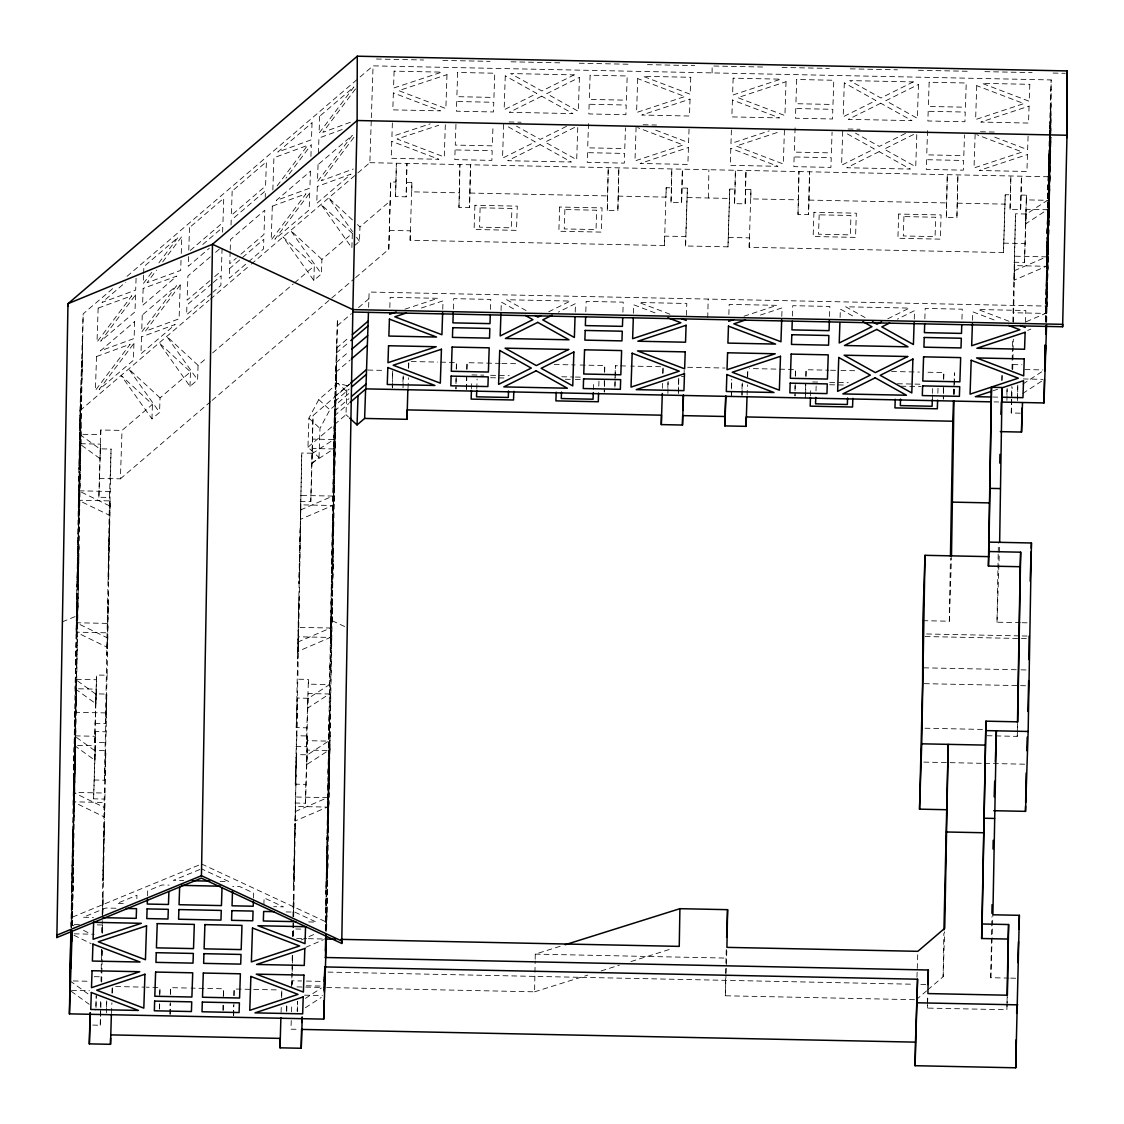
<?xml version="1.0" encoding="UTF-8"?>
<svg xmlns="http://www.w3.org/2000/svg" width="1124" height="1124" viewBox="0 0 1124 1124"><rect width="100%" height="100%" fill="white"/><g stroke="black" fill="none" stroke-linecap="round" stroke-linejoin="round"><path stroke-width="0.75" stroke-dasharray="5 3.75" d="M159.482 1008.86L159.482 1003.704M170.075 1014.227L170.075 1003.915M223.044 1010.181L223.058 1005.025M233.637 1015.548L233.652 1005.235M455.979 378.718L455.965 389.03L456.204 377.439M466.558 389.241L466.572 377.214M604.305 380.067L604.291 392.107L604.529 380.516M614.898 387.162L615.011 377.06M795.019 385.743L795.005 396.055L795.244 384.478M805.613 384.253L805.599 397.994L805.838 384.689M943.345 387.106L943.345 399.132L943.57 387.555M953.939 394.201L953.939 389.044M712.11 72.891L712.124 65.979M1050.87 142.186L1051.151 79.93L373.07 65.866L359.764 77.233M72.076 924.813L73.777 846.484M75.069 711.633L73.777 770.994L75.069 709.342L74.507 726.287M77.5 616.092L78.806 556.745L77.5 618.383L78.062 601.438M81.954 361.633L80.647 420.994L81.954 359.343L80.324 428.385M81.926 379.968L82.67 337.565M326.353 930.082L328.067 851.753M329.36 716.915L328.053 776.263L329.36 714.611L328.798 731.569M331.791 621.375L333.083 562.014L331.777 623.665L332.339 606.721M336.231 366.916L334.924 426.263L336.231 364.626L334.601 433.653M336.216 385.251L336.947 342.834M1046.809 306.754L1048.678 230.462M1048.327 176.103L1047.034 235.464L1048.341 173.813L1047.034 233.174M70.924 927.469L79.945 410.696L83.162 313.863L113.749 287.702M71.219 923.942L71.95 886.119M73.271 806.133L74.816 744.102M77.219 584.536L76.165 632.039M78.54 504.55L79.27 466.727M71.613 927.328L72.245 899.341M78.273 546.194L79.579 479.962M72.821 875.526L73.552 837.703M74.872 757.716L76.418 695.686M78.821 536.12L77.767 583.623M80.141 456.147L80.886 418.311M72.343 925.684L83.162 313.863M93.601 798.827L95.217 750.425L105.811 750.635L104.209 799.052L93.601 798.827L95.54 731.569L106.134 731.794L106.794 694.084L96.2 693.873L94.599 742.29L105.192 742.5L106.794 694.084M94.599 742.29L96.538 675.018L107.131 675.243L107.862 632.826L76.081 632.166L107.384 647.354L107.862 632.826M100.809 429.986L100.724 434.693L79.537 434.257L100.247 449.221L100.078 458.648L79.368 443.685L100.57 444.121L100.486 448.841L111.079 449.052L109.464 497.468L98.87 497.244L100.809 429.986L121.996 430.422L152.428 404.387L121.139 375.458L151.951 418.915L159.566 412.41L160.044 397.882L190.476 371.847L159.186 342.918L189.998 386.375L197.599 379.87L198.077 365.342L207.322 357.432M95.217 750.425L95.301 745.704L74.1 745.268L94.809 760.231L94.978 750.804L74.268 735.841L95.456 736.276L95.54 731.569M96.2 693.873L96.285 689.153L75.097 688.717L95.807 703.68L95.962 694.253L75.252 679.289L96.453 679.739L96.538 675.018M96.018 1007.554L96.228 995.569L95.751 1010.083M92.688 1025.088L100.247 1025.243L100.71 998.941M101.02 981.407L101.202 970.883M101.23 969.127L101.567 949.836M101.877 932.316L102.003 925.291M102.186 914.781L104.209 799.052M93.938 779.986L104.532 780.196L105.192 742.5M94.922 723.434L105.515 723.659L109.464 497.468M101.764 949.738L101.638 956.594L101.877 949.668M102.101 932.822L102.27 920.598M103.619 843.492L102.958 881.188L104.251 826.421M102.453 930.096L102.537 925.094M102.734 913.461L102.944 901.813M102.776 913.531L104.897 802.466L73.116 801.819L104.42 816.993L104.588 807.566L73.285 792.392L105.066 793.052L105.811 750.635M107.384 647.354L107.553 637.926L76.249 622.752L108.03 623.413L106.906 655.011L108.368 593.107M107.707 628.513L108.213 600.23L107.567 619.605M107.707 630.803L110.166 500.897L78.385 500.236L109.688 515.41L111.079 449.052M101.68 982.011L102.326 949.682M102.439 932.386L102.593 923.816M106.527 1012.921L106.738 1000.922M112.175 992.745L112.288 986.465M159.594 1009.085L159.706 1002.425M159.847 994.108L159.973 987.462L146.345 987.181M170.103 1014.284L170.3 1002.65M170.441 994.333L170.567 987.673L189.366 988.066M223.156 1010.392L223.283 1003.746M223.423 995.428L223.535 988.783L191.066 988.108M233.666 1015.604L233.876 1003.971M234.017 995.653L234.129 988.994L278.401 989.921M281.674 997.845L281.815 989.991L281.576 996.904M286.732 1011.516L286.859 1004.659M291.706 986.788L292.254 955.274M292.591 936.025L292.718 929.028M292.928 916.777L296.525 754.597L307.119 754.808L307.203 750.101L328.391 750.537L306.712 764.629L306.88 755.202L328.545 741.123L307.358 740.674L306.712 764.629M295.247 784.159L296.848 735.742L307.442 735.967L305.84 784.383L295.247 784.159L297.509 698.046L308.102 698.271L308.187 693.55L329.374 694L307.709 708.078L307.864 698.65L329.543 684.572L308.355 684.137L308.426 679.416L297.832 679.205L296.23 727.607L306.824 727.832L308.426 679.416M296.23 727.607L301.78 453.014L312.388 453.225L312.458 448.518L333.659 448.954L311.98 463.046L313.034 415.529L350.281 383.677M292.437 955.4L292.352 960.542L292.521 955.358M292.774 936.559L293.013 922.846M294.333 847.454L293.673 885.15L295.134 823.246L294.319 849.744M298.281 621.263L297.621 658.959L298.422 632.461M299.588 545.871L298.942 583.567L299.743 557.068M293.153 936.334L293.252 929.056M293.308 927.764L293.364 922.411M293.519 915.779L293.814 898.638L293.238 915.934M295.134 820.956L295.612 806.428L327.393 807.088L295.134 820.956L296.525 754.597M298.099 651.316L298.253 641.888L330.526 628.021L298.745 627.361L298.099 651.316L330.358 637.448L298.577 636.788L297.832 679.205M298.422 634.751L299.082 597.055L298.281 623.553M299.743 559.359L300.403 521.662L299.588 548.161M300.403 519.372L300.881 504.845L332.662 505.505L300.403 519.372L301.78 453.014M293.687 916.692L295.612 806.428M296.848 735.742L297.509 698.046M298.745 627.361L300.881 504.845M297.326 1011.74L297.509 1001.456L297.158 1011.038M294.91 803.014L305.503 803.224L305.84 784.383M295.907 746.462L306.501 746.687L306.824 727.832M300.178 501.43L310.772 501.641L313.034 415.529M307.358 740.674L307.442 735.967M325.328 930.222L334.235 415.978L337.439 319.146L326.62 930.953M325.496 929.211L326.227 891.388M327.548 811.416L329.093 749.385M331.496 589.805L330.442 637.322M332.816 509.832L333.561 472.01M326.058 931.768L326.536 904.623M327.098 880.809L327.843 842.972M329.163 762.999L330.695 700.969M333.111 541.389L332.044 588.906M334.432 461.416L335.163 423.593M355.563 277.656L388.778 249.247L390.716 181.976L396.013 182.088L396.351 163.233L395.536 196.616L406.129 196.826L406.944 163.458L406.129 196.826M388.778 249.247L390.716 181.976M392.431 387.71L392.726 370.569L392.346 381.879M403.024 387.935L403.235 375.936M681.594 202.545L682.409 169.176L681.594 202.545L671 202.32L671.815 168.951L671.492 187.806L666.195 187.694L664.424 245.538L410.134 240.255L410.302 230.827L389.115 230.392M408.672 367.759L408.785 361.478L437.728 362.083M406.607 182.313L411.904 182.411L411.749 191.839L459.421 192.836L459.913 164.554L458.943 207.35L469.537 207.575L470.506 164.778L469.537 207.575M456.344 369.122L456.456 362.476L439.428 362.111M466.586 389.297L466.797 377.664M466.938 369.346L467.05 362.687L500.18 363.375M326.648 987.504L534.602 991.818L535.15 960.978M535.179 959.264L535.263 954.121L561.86 945.762M604.67 372.199L604.782 365.553L576.893 364.963M607.269 210.427L608.253 167.631L607.269 210.427L617.863 210.652L618.846 167.855L617.863 210.652M615.039 385.729L615.151 379.069M615.179 377.411L615.39 365.764L618.79 365.834M664.424 245.538L664.579 236.11L685.766 236.546L687.382 188.13L682.085 188.017M662.949 373.042L663.062 366.761L630.704 366.087M666.195 187.694L666.026 197.122L618.341 196.124M667.895 393.428L668.106 381.429M678.489 393.639L678.756 378.226M745.17 203.865L745.985 170.497L745.17 203.865L734.576 203.641L735.391 170.272L735.054 189.127L729.757 189.015L727.987 246.844L685.612 245.973L685.766 236.546M684.109 375.051L684.193 370.344M685.612 245.973L687.382 188.13M708.401 197.993L708.893 169.724M727.987 246.844L729.757 189.015M731.443 396.463L731.738 379.322M914.472 999.7L725.317 995.78L725.683 975.225M725.711 973.51L725.851 964.94M725.879 963.226L726.315 947.715M742.065 394.96L742.276 382.975M1020.648 209.584L1021.449 176.201L1020.648 209.584L1010.04 209.359L1010.855 175.99L1010.532 194.831L1005.235 194.719L1003.465 252.563L749.174 247.294L749.343 237.867L728.155 237.431M747.685 376.371L747.797 370.091M745.648 189.338L750.944 189.45L750.79 198.878L798.462 199.861L798.953 171.593L797.984 214.389L808.577 214.614L809.547 171.803L808.577 214.614M795.385 376.161L795.497 369.501L749.525 368.546M805.978 376.371L806.091 369.726L828.767 370.189M1006.992 1004.575L1006.893 1009.745L927.426 1008.087L927.497 1004.73M927.525 1003.044L927.637 996.314M943.71 379.238L943.837 372.578L926.401 372.213M946.31 217.466L947.293 174.67L946.31 217.466L956.903 217.691L957.887 174.894L956.903 217.691M927.75 989.879L943.12 976.728L943.879 933.229M922.846 620.673L949.33 621.221L950.426 558.066M954.051 394.426L954.192 386.108M954.22 384.436L954.431 372.803L954.206 379.252M1009.001 978.091L990.792 977.711L991.86 916.819M1020.423 622.696L997.002 622.204L997.915 569.756M997.957 568.013L998.196 554.02M998.224 552.277L998.379 543.524M1003.465 252.563L1005.235 194.719M1001.99 380.067L1002.074 375.36M1006.935 400.453L1007.146 388.468M1020.339 413.182L1011.263 413L1011.712 386.698M1012.021 369.164L1012.387 348.131M1012.415 346.375L1012.541 339.364M1012.85 321.829L1015.492 213.799L1026.086 214.01L1026.17 209.303L1047.371 209.738L1025.692 223.831L1025.861 214.403L1047.526 200.311L1026.338 199.875L1025.692 223.831M1014.115 280.157L1014.593 265.629L1046.374 266.29L1014.115 280.157L1015.492 213.799M1012.696 369.768L1012.921 361.197M1012.949 359.497L1013.314 339.139M1013.441 322.433L1014.593 265.629M1007.02 1002.847L1007.104 997.676M1017.529 400.678L1017.796 385.251M1013.89 262.215L1024.484 262.426L1026.423 195.169L1021.126 195.056M1026.338 199.875L1026.423 195.169M987.125 735.728L1017.234 736.361L1017.445 724.109M1045.418 321.267L1049.254 136.988M1045.952 308.187L1047.329 250.989L1045.475 322.7L1047.104 237.628L1046.781 247.308M1046.093 321.394L1046.5 298.113M1046.233 322.349L1046.823 288.432L1046.374 322.363M1047.076 274.284L1047.975 231.628M1047.399 264.604L1049.17 202.18M1048.116 249.697L1046.809 309.058L1048.116 247.406M1048.355 235.562L1048.931 202.573M1049.676 160.17L1048.299 217.353M1049.928 146.022L1050.125 134.388M1050.153 132.716L1050.659 103.619L1048.636 187.048L1049.704 138.168M1047.371 296.694L1050.322 136.215M1050.195 134.725L1050.982 89.358M1048.369 252.549L1048.959 226.458M1050.364 138.224L1050.153 150.223L1050.687 134.079M1050.954 104.448L1050.645 121.954L1050.926 113.369M1049.704 193.679L1049.802 187.399L1048.832 225.615L1049.268 212.408M1050.027 178.969L1050.743 138.112M1050.8 130.862L1050.912 124.567M75.898 664.509L77.205 605.162L75.168 688.591M77.191 607.452L75.898 666.799L77.514 597.771L76.783 640.174M75.378 720.287L76.685 660.926L75.055 729.968L75.8 687.551M76.685 663.216L75.378 722.577L77.401 639.135M71.472 927.693L71.936 906.745M72.231 917.676L73.538 858.329M73.538 860.619L72.231 919.966L72.793 903.022M333.322 472.389L334.629 413.042L334.067 429.986M334.629 415.332L333.322 474.679L335.345 391.25M330.175 669.792L331.482 610.43L329.458 693.859M331.482 612.721L330.175 672.082L331.805 603.04L331.06 645.457M325.862 930.012L326.213 912.014M327.815 863.597L326.522 925.249L327.084 908.304M707.741 317.699L708.162 299.082M1049.676 137.62L1048.636 184.757L1049.549 137.269M1049.704 135.878L1049.942 125.41L1049.605 135.568M1049.746 136.425L1049.942 127.7M1045.966 322.546L1046.514 295.823M1046.683 321.675L1051.024 137.339M78.034 539.885L76.98 587.206L80.717 423.158M78.202 534.673L79.256 487.352M79.635 491.469L78.582 538.803L81.111 427.092M79.818 486.256L80.858 438.936M73.987 788.936L73.004 847.777L74.31 781.545L73.327 838.082M75.589 740.519L74.535 786.055L75.842 728.675M75.589 742.809L74.606 799.361M333.533 492.621L332.549 551.462L333.856 485.231L332.873 544.072L333.926 498.536M335.149 444.219L334.151 503.046M326.002 891.782L326.986 835.23M328.264 794.204L327.21 839.74L329.739 730.01M328.264 796.495L327.281 853.046L328.587 786.814L327.604 843.365M329.88 745.788L328.812 791.324L330.119 733.944M329.88 748.092L328.882 804.629M79.776 424.703L80.338 407.759L79.031 469.411L81.069 385.968M78.792 481.255L79.116 471.574M76.741 599.064L77.05 589.369M78.666 540.967L76.643 617.526M78.244 569.109L79.045 544.901M73.524 782.838L73.847 773.157M75.449 724.741L72.934 834.472M71.472 900.633L71.796 890.953M73.397 842.536L71.107 927.174M98.87 497.244L100.57 444.121M95.807 703.68L96.453 679.739M94.809 760.231L95.456 736.276M109.688 517.7L108.227 579.605L109.52 524.838L108.888 544.199M109.688 515.41L110.166 500.897M105.515 723.659L107.131 675.243M104.532 780.196L106.134 731.794M104.42 816.993L105.066 793.052M103.619 845.782L104.42 819.284M102.298 918.884L103.099 894.69M102.34 933.313L102.762 924.996L96.074 924.855M100.247 1025.243L101.118 999.306M99.207 478.403L120.394 478.838L121.996 430.422M106.457 1007.076L106.668 1000.627M111.557 1013.188L111.894 1002.805M112.063 993.391L112.231 988.193M136.088 278.232L135.695 290.09L102.017 302.44L125.719 282.166M143.591 275.113L143.31 283.585L152.794 270.982M143.647 273.413L143.872 266.641L178.098 237.347L158.062 263.971M151.951 418.915L152.428 404.387M136.847 898.68L136.959 895.252L117.008 903.415L125.2 903.584M147.553 895.8L147.708 890.84L162.039 884.981L169.106 885.122M181.034 260.248L180.697 270.406L147.033 282.756L156.517 270.139M181.259 253.462L181.821 236.518L161.786 263.142M159.692 995.527L159.973 987.462M188.551 256.637L188.228 266.318L209.303 248.292M189.998 386.375L190.476 371.847M170.342 994.136L170.567 987.673M222.088 248.446L221.344 270.926L213.448 277.684M222.622 232.19L222.791 227.343L201.716 245.369M230.153 251.636L229.746 263.733L236.335 258.099M230.209 249.893L230.546 239.524L264.786 210.23L263.985 234.438L237.642 256.975M231.038 224.997L231.193 220.163L265.433 190.869L265.222 197.332M223.269 996.847L223.535 988.783M233.918 995.457L234.129 988.994M272.851 189.928L273.919 157.739L307.597 145.389L277.01 186.022M253.504 897.992L253.659 893.046L239.735 886.583L232.682 886.443M263.873 904.75L264.098 897.879L283.501 906.871L273.652 906.675M281.07 1012.457L281.295 1005.544M310.927 156.419L311.32 144.56L286.016 178.182M286.564 1010.813L286.789 1004.364M293.828 878.013L294.474 858.652M311.432 463.945L319.005 457.468L307.948 447.24L308.917 418.184L318.766 399.568L337.79 383.298L346.951 385.644L349.409 387.921M313.821 280.438L314.313 265.91L283.009 236.981L313.821 280.438L321.436 273.933L321.914 259.405L352.346 233.37L321.057 204.442L351.868 247.898L352.346 233.37M318.429 153.3L318.935 138.041L344.59 128.642M293.266 935.407L293.476 928.944L303.508 929.155M291.762 985.088L292.156 973.229M292.212 971.529L292.437 964.757M292.493 963.057L292.774 954.585M291.257 1020.55L290.961 1029.191L298.534 1029.345M291.538 1011.909L291.818 1003.254M292.451 984.245L292.563 980.774L301.654 980.971M310.772 501.641L312.458 448.518M306.501 746.687L308.102 698.271M305.503 803.224L307.119 754.808M319.005 457.468L319.975 428.413L329.838 409.796L348.847 393.526L337.79 383.298M333.069 486.523L333.392 476.843M335.008 428.427L332.479 538.157M335.388 432.361L334.081 489.741M331.018 604.333L331.341 594.652M332.943 546.236L330.92 622.794M332.535 574.378L333.336 550.17M330.077 692.834L329.346 735.236L331.692 644.417M327.801 788.107L328.124 778.426M325.749 905.916L326.072 896.235M327.674 847.819L325.595 930.658M307.948 447.24L345.995 414.7L346.951 385.644M354.397 245.72L359.469 241.379L359.961 226.865L390.393 200.831M357.896 172.913L369.852 162.685L371.285 119.467M371.341 117.739L373.07 65.866M368.616 307.344L369.122 292.043L1047.203 306.107M392.374 122.938L391.925 136.496L430.183 123.851M389.817 307.498L390.154 297.326L437.826 298.31L404.556 309.325M395.536 196.616L396.013 182.088M402.94 382.09L403.165 375.641M410.134 240.255L411.904 182.411M408.04 388.202L408.391 377.819M408.546 368.391L408.729 363.207M445.329 124.764L444.261 156.967L397.151 139.025L438.739 125.27M442.758 309.325L443.039 300.853L418.086 309.1M455.951 124.328L455.262 145.08L492.34 145.853L493.029 125.101M453.379 309.016L453.717 298.647L490.795 299.42L490.457 309.788M458.943 207.35L459.421 192.836M456.246 368.925L456.456 362.476M466.839 369.15L467.05 362.687M471.49 388.735L471.771 380.095M476.787 388.735L477.11 379.041M503.664 124.286L502.54 158.175L535.235 141.891L505.168 125.129M501.037 310.533L501.318 302.061L516.352 310.449M577.764 127.518L576.696 159.706L545.126 142.102L576.275 126.59M575.207 312.065L575.488 303.592L558.347 312.121M588.498 123.626L587.697 147.834L624.775 148.593L625.464 127.855M585.815 311.769L586.152 301.387L623.244 302.159L622.893 312.542M593.388 389.536L593.655 381.472M598.797 386.192L598.98 380.994M604.572 372.002L604.782 365.553M615.067 375.444L615.39 365.764M636.1 127.026L634.976 160.915L683.209 144.968L637.73 127.644M633.472 313.273L633.753 304.801L656.5 313.455M662.5 388.286L662.668 383.101M662.837 373.674L663.062 366.761M671 202.32L671.492 187.806M667.825 387.583L667.979 382.75M678.741 378.128L678.404 393.92M689.04 129.105L688.591 142.65L652.847 129.049M686.413 315.338L686.806 303.48L639.135 302.497L671.632 314.861M731.415 129.977L730.965 143.535L769.238 130.876M728.858 314.523L729.195 304.365L776.867 305.349L743.596 316.35M734.576 203.641L735.054 189.127M731.387 388.904L731.71 379.224M741.981 389.129L742.149 384.282M749.174 247.294L750.944 189.45M725.317 995.78L726.006 975.028M726.062 973.3L726.919 947.363M747.081 395.227L747.432 384.858M747.53 377.158L747.769 370.246M784.426 130.103L783.302 163.992L736.192 146.064L777.78 132.309M781.798 316.35L782.079 307.878L757.126 316.139M795.104 127.911L794.303 152.119L831.381 152.878L832.069 132.14M792.42 316.055L792.757 305.686L829.849 306.445L829.498 316.827M797.984 214.389L798.462 199.861M795.286 375.964L795.497 369.501M805.88 376.175L806.091 369.726M810.53 395.774L810.826 387.12M815.996 390.927L816.15 386.08M842.705 131.311L841.581 165.214L874.275 148.93L847.215 133.826M840.078 317.558L840.359 309.086L855.392 317.474M916.805 134.557L915.737 166.745L884.166 149.141L915.315 133.63M914.248 319.104L914.529 310.631L897.388 319.16M927.539 130.651L926.738 154.859L963.816 155.632L964.504 134.88M924.855 318.795L925.192 308.426L962.284 309.198L961.933 319.567M932.33 399.793L932.484 394.96M932.541 393.344L932.695 388.497M916.959 977.262L917.83 951.326M937.852 393.217L938.02 388.033M943.612 379.041L943.837 372.578M927.426 1008.087L927.539 1004.87M927.595 1003.254L927.806 996.791M953.714 394.103L953.883 389.016M953.995 385.715L954.164 380.867M949.33 621.221L951.438 557.574M943.12 976.728L944.61 931.768M975.14 134.065L974.016 167.954L1022.25 151.993L976.77 134.683M972.513 320.312L972.794 311.84L995.541 320.495M1001.877 380.713L1002.046 375.514M1010.04 209.359L1010.532 194.831M997.002 622.204L999.545 545.8M1006.865 394.622L1007.02 389.775M990.792 977.711L992.885 914.781M1011.263 413L1011.712 399.161M1011.769 397.432L1012.12 387.063M1017.346 398.065L1017.782 385.153M1028.081 136.13L1027.631 149.689L991.888 136.088M1024.484 262.426L1026.086 214.01M1025.453 322.377L1025.847 310.519L978.175 309.522L1010.673 321.9M1007.006 1006.514L1007.329 996.833M1017.234 736.361L1017.67 723.449M1049.31 135.259L1051.151 79.93M1050.322 131.705L1050.476 126.942M1049.999 145.895L1050.266 137.831M1050.476 131.368L1050.926 118.175M1048.706 189.211L1047.821 231.881L1049.999 155.07M1049.507 174.178L1049.83 164.483M1050.631 140.275L1049.324 197.346L1049.971 177.985M1046.205 280.298L1046.528 270.617M1046.051 289.725L1046.36 280.031M1048.678 221.287L1049.001 211.607M1048.186 249.57L1048.509 239.89M355.507 88.936L322.813 132.379L351.672 121.799M353.891 137.353L321.211 180.781L353.273 169.036M127.04 276.321L358.444 78.371M210.3 256.848L187.905 275.998L187.104 300.206L212.127 278.808M215.569 252.352L220.824 247.842M211.972 283.655L186.949 305.054L186.626 314.734L211.649 293.336M213.279 282.517L221.189 275.759L220.866 285.44L212.956 292.212M79.945 410.696L209.05 300.248M210.371 299.125L249.992 265.222M251.312 264.098L356.575 174.051M212.605 352.908L293.181 283.993M294.502 282.855L314.313 265.91M120.394 478.838L210.736 401.549M212.071 400.411L354.243 278.794M337.214 325.848L351.461 313.666M358.542 307.611L368.897 298.745M336.483 348.187L349.676 336.905M336.315 353.034L349.522 341.738M335.992 362.715L349.199 351.433M335.683 372.395L350.196 359.975M334.868 396.603L349.395 384.183M334.713 401.451L349.227 389.03M334.39 411.131L348.904 398.711M334.235 415.978L348.749 403.558M916.215 999.742L926.471 990.975M312.149 453.618L333.814 439.54L312.627 439.091M1022.896 384.043L1043.128 370.892M1022.728 393.47L1042.96 380.319M305.489 998.365L321.38 988.024M305.321 1007.778L321.225 997.452M566.454 126.352L540.265 139.39L516.478 126.127M905.494 133.391L879.305 146.429L855.519 133.152M548.709 311.798L570.261 301.063L506.699 299.743L526.032 310.533M887.749 318.837L909.302 308.102L845.74 306.782L865.073 317.558M300.558 509.945L332.83 496.077L301.049 495.417M1014.269 270.729L1046.542 256.862L1014.761 256.202M1026.198 321.731L1045.559 313.413L1013.764 312.753M1027.645 330.456L1030.863 329.079M295.303 811.528L327.562 797.661L295.781 797M301.063 940.001L313.961 934.451M305.742 947.349L323.487 939.72M62.368 621.839L77.893 615.446M72.624 917.029L200.002 864.651M199.889 869.47L173.307 880.359L183.704 880.584M992.899 390.843L997.494 389.326M534.602 991.818L587.81 975.112M601.101 970.925L619.394 965.179M631.028 961.526L672.602 948.473M376.428 59.024L423.636 59.994M442.87 60.401L490.078 61.37M511.055 61.806L560.005 62.832M579.239 63.225L628.204 64.237M647.438 64.644L694.646 65.628M713.881 66.021L762.831 67.033M782.065 67.44L829.273 68.409M850.25 68.845L897.458 69.829M918.449 70.264L967.399 71.276M984.877 71.641L1032.085 72.624M1053.076 73.06L1065.313 73.313M509.032 121.968L521.058 122.221M643.153 124.75L656.528 125.031M848.086 129.007L860.113 129.26M980.521 131.761L995.569 132.07M369.852 162.685L1047.947 176.749M470.015 193.047L607.747 195.913M687.214 197.557L729.588 198.428M809.055 200.086L946.787 202.938M957.395 203.163L1005.067 204.147M1003.62 243.135L1024.821 243.585M1012.865 364.583L1021.941 364.78M1025.004 369.557L1042.931 369.922M501.922 363.417L517.616 363.74M554.23 364.499L575.151 364.935M620.49 365.876L629.004 366.045M687.649 367.267L724.938 368.04M830.51 370.232L839.221 370.414M840.963 370.442L856.657 370.765M891.529 371.496L919.418 372.072M1023.205 378.943L1042.777 379.35M367.885 370.063L384.45 370.4M681.439 376.568L684.094 376.624M471.954 374.91L483.812 375.149M490.598 375.29L509.242 375.683M561.789 376.765L573.662 377.018M575.362 377.046L582.134 377.186M812.68 381.977L821.166 382.146M829.638 382.329L848.283 382.708M897.444 383.734L921.174 384.225M490.556 377.706L497.244 377.847M498.916 377.889L503.931 377.987M565.274 379.266L573.633 379.434M575.305 379.476L582.007 379.603M829.596 384.745L844.644 385.054M900.97 386.22L921.048 386.642M992.689 397.039L998.744 397.165M994.038 401.9L998.59 401.999M110.335 491.469L78.554 490.809L109.857 505.997M1022.095 622.724L1028.783 622.865M926.612 633.978L1020.409 635.917M1022.138 635.959L1027.35 636.072M925.164 636.535L1027.645 638.657M923.759 667.825L1019.285 669.806M1021.014 669.848L1026.226 669.96M924.335 683.659L1026.816 685.781M924.968 728.226L984.02 729.448M74.676 712.279L106.471 712.939M923.844 762.114L982.896 763.337M984.638 763.365L1024.582 764.194M220.135 881.328L228.804 881.511L201.449 868.838M115.997 908.248L105.74 908.037L83.218 917.254L93.475 917.465M286.142 911.929L294.783 912.112L316.308 922.087L306.065 921.877M79.34 924.504L70.981 924.335L74.114 925.853M74.156 933.819L94.233 934.241M296.652 938.442L306.697 938.652M308.369 938.681L323.417 938.99M535.263 954.121L725.978 958.084M1010.659 978.133L1017.29 978.273M328.025 972.091L913.812 984.245M920.823 984.385L926.092 984.498M94.29 976.672L101.862 976.826M306.43 981.069L321.099 981.378M73.257 980.943L89.555 981.28M306.346 985.776L321.014 986.085M296.947 986.9L324.906 987.476M115.688 986.535L144.645 987.139M71.458 990.328L89.386 990.708M304.548 995.176L322.476 995.541M332.17 620.729L347.246 627.74M201.618 863.991L326.915 922.312M83.499 930.405L91.325 934.199M73.945 935.266L91.156 943.626M69.997 980.873L87.939 993.841M71.205 991.298L89.161 1004.266M352.444 219.911L328.658 197.922L352.514 231.572M357.446 224.547L359.961 226.865M321.914 259.405L290.624 230.476L321.436 273.933M345.995 414.7L348.454 416.962M318.766 399.568L329.838 409.796M308.917 418.184L319.975 428.413M198.077 365.342L166.788 336.413L197.599 379.87M160.044 397.882L128.754 368.953L159.566 412.41M356.491 237.178L359.469 241.379M741.882 392.36L741.981 395.241M731.288 392.136L731.387 395.016M392.248 385.096L392.346 387.977M332.254 533.647L331.257 592.489L332.325 546.952M72.709 829.962L71.711 888.789L72.779 843.267M1048.495 168.979L1048.313 194.438L1049.057 152.035L1048.495 168.979M1047.273 232.78L1046.697 265.77L1048.074 208.572L1047.273 232.78M74.381 794.851L73.313 840.387L74.381 794.851M327.056 848.536L325.988 894.072L327.056 848.536M328.658 800.119L327.604 845.655L328.658 800.119M96.538 356.533L95.4 390.421L130.201 344.183L96.538 356.533M98.139 308.117L97.015 342.005L131.817 295.767L98.139 308.117M133.925 343.354L133.363 360.298L99.137 389.578L133.925 343.354M134.655 321.562L134.093 338.507L100.415 350.857L134.655 321.562M135.54 294.938L134.978 311.882L100.739 341.176L135.54 294.938M141.54 336.849L140.978 353.793L175.218 324.499L141.54 336.849M142.256 315.057L141.694 332.002L176.496 285.763L142.256 315.057M143.141 288.432L142.579 305.377L176.819 276.082L143.141 288.432M180.219 284.934L179.095 318.823L145.417 331.173L180.219 284.934M189.52 227.596L188.72 251.79L222.945 222.51L223.746 198.302L189.52 227.596M229.591 268.58L229.268 278.26L263.508 248.966L263.817 239.286L229.591 268.58M232.162 191.108L231.347 215.316L265.587 186.036L266.388 161.828L232.162 191.108M272.317 206.156L271.193 240.044L305.995 193.806L272.317 206.156M309.718 192.977L309.156 209.921L274.916 239.201L309.718 192.977M310.435 171.185L309.873 188.13L276.195 200.479L310.435 171.185M312.036 122.769L311.474 139.713L277.811 152.063L312.036 122.769M317.319 186.458L316.757 203.402L350.997 174.122L317.319 186.458M318.05 164.68L317.488 181.624L352.276 135.386L318.05 164.68M319.652 116.264L319.09 133.208L353.891 86.969L319.652 116.264M391.77 141.343L391.208 158.287L438.88 159.271L391.77 141.343M393.372 92.927L392.81 109.871L440.496 110.855L393.372 92.927M394.103 71.135L393.541 88.079L441.774 72.133L394.103 71.135M446.987 74.662L445.863 108.55L398.753 90.623L446.987 74.662M455.094 149.928L454.784 159.608L491.862 160.381L492.186 150.686L455.094 149.928M456.709 101.511L456.386 111.192L493.464 111.964L493.787 102.284L456.709 101.511M457.665 72.456L456.864 96.664L493.942 97.437L494.757 73.229L457.665 72.456M474.918 205.27L474.103 229.465L516.492 230.35L517.293 206.142L474.918 205.27M480.131 207.8L479.484 227.16L511.265 227.821L511.912 208.46L480.131 207.8M505.266 75.87L504.142 109.759L536.836 93.475L505.266 75.87M559.668 207.027L558.867 231.235L601.256 232.106L602.057 207.898L559.668 207.027M564.894 209.556L564.248 228.917L596.029 229.577L596.675 210.216L564.894 209.556M579.436 77.401L578.312 111.304L546.728 93.685L579.436 77.401M587.543 152.667L587.22 162.348L624.298 163.12L624.621 153.44L587.543 152.667M589.145 104.251L588.821 113.931L625.899 114.704L626.223 105.024L589.145 104.251M590.114 75.21L589.299 99.418L626.391 100.177L627.192 75.982L590.114 75.21M637.701 78.61L636.577 112.512L684.825 96.552L637.701 78.61M688.436 147.497L687.874 164.441L640.188 163.458L688.436 147.497M690.038 99.081L689.476 116.025L641.804 115.041L690.038 99.081M690.754 77.289L690.192 94.233L643.083 76.306L690.754 77.289M730.811 148.382L730.249 165.326L777.92 166.31L730.811 148.382M732.412 99.966L731.85 116.91L779.536 117.894L732.412 99.966M733.143 78.174L732.581 95.119L780.815 79.158L733.143 78.174M786.041 81.701L784.917 115.589L737.794 97.648L786.041 81.701M794.134 156.953L793.825 166.633L830.903 167.406L831.226 157.725L794.134 156.953M795.75 108.536L795.427 118.231L832.505 118.989L832.828 109.309L795.75 108.536M796.705 79.495L795.904 103.703L832.996 104.476L833.797 80.268L796.705 79.495M813.959 212.296L813.158 236.504L855.533 237.389L856.333 213.181L813.959 212.296M819.171 214.825L818.525 234.199L850.32 234.86L850.952 215.485L819.171 214.825M844.307 82.909L843.183 116.798L875.891 100.514L844.307 82.909M898.708 214.052L897.907 238.26L940.296 239.145L941.097 214.937L898.708 214.052M903.935 216.581L903.289 235.956L935.07 236.616L935.716 217.241L903.935 216.581M918.477 84.441L917.353 118.329L885.768 100.724L918.477 84.441M926.583 159.706L926.26 169.387L963.338 170.16L963.661 160.479L926.583 159.706M928.185 111.29L927.862 120.971L964.94 121.743L965.263 112.063L928.185 111.29M929.155 82.235L928.34 106.443L965.432 107.216L966.233 83.007L929.155 82.235M976.742 85.649L975.618 119.537L1023.866 103.591L976.742 85.649M1027.476 154.536L1026.915 171.48L979.229 170.483L1027.476 154.536M1029.078 106.12L1028.516 123.064L980.845 122.066L1029.078 106.12M1029.809 84.328L1029.233 101.272L982.123 83.345L1029.809 84.328M574.209 74.872L541.88 90.974L510.647 73.552L574.209 74.872M541.698 96.186L509.355 112.288L572.931 113.608L541.698 96.186M540.096 144.603L507.753 160.704L571.329 162.025L540.096 144.603M913.25 81.912L880.921 98.013L849.688 80.591L913.25 81.912M880.738 103.225L848.395 119.327L911.971 120.647L880.738 103.225M879.137 151.642L846.794 167.743L910.37 169.064L879.137 151.642"/><path stroke-width="1.5" d="M357.277 56.2L357.123 120.521L352.852 309.606L341.738 943.457L201.365 878.125L56.86 937.556L67.974 303.691L357.277 56.2L1067.14 70.924L1066.999 135.245L1062.63 326.747L352.767 312.022L352.852 309.606L212.478 244.273L67.974 303.691L67.89 306.121M1066.915 137.676L1067.14 70.924M70.643 947.757L69.899 990.174M70.629 966.092L71.149 930.461M324.906 971.375L324.934 967.975M1045.278 344.984L1044.758 370.779M951.494 555.86L953.939 401.071M988.418 566.06L988.895 551.533L1020.676 552.193L1020.199 566.721L988.418 566.06L991.494 387.316L1002.088 387.541L999.658 542.33M988.895 551.533L991.494 387.316M326.452 936.137L323.698 1019.131L69.421 1013.862L70.868 930.616M71.557 930.658L70.629 968.382L71.402 931.178M111.374 1014.129L110.517 1044.308L89.33 1043.873L90.06 1012.921M110.517 1044.308L110.63 1038.028M341.738 943.457L341.822 941.041L201.449 875.708L212.478 244.273L357.123 120.521L1066.999 135.245M302.258 1017.136L301.232 1048.271L280.045 1047.821L280.199 1038.393L110.686 1034.881M301.232 1048.271L301.555 1029.415L915.484 1042.145L917.563 979.215L324.836 966.921M323.698 1019.131L324.021 1000.627M324.274 990.3L324.513 976.601M325.468 956.721L326.002 935.154M349.676 418.1L357.053 424.928L364.626 418.437L407.014 419.322L407.169 409.895L661.46 415.178L661.291 424.591L682.479 425.041L683.462 395.634M682.479 425.041L682.647 415.613L725.022 416.484L725.711 395.746M943.935 929.759L948.206 744.355L944.722 928.312L917.83 951.326L726.919 947.363L727.579 909.667L679.908 908.684L679.247 946.38L340.881 939.355M747.024 396.955L746.055 426.347L724.868 425.912L725.022 416.484M746.055 426.347L746.21 416.934L952.815 421.219L953.489 400.875M995.33 762.072L996.356 730.811L992.885 914.781L1019.37 915.329L1015.717 1067.8L915.062 1065.707L915.484 1042.145M946.029 809.716L919.544 809.154L922.607 683.617L922.846 620.673L925.01 555.312L988.572 556.633M915.062 1065.707L917.563 979.215M919.544 809.154L921.722 743.807L925.01 555.312M325.005 957.493L928.326 970.012L927.918 993.574L1007.371 995.218L1008.607 924.532L982.123 923.984L981.645 938.512L1008.13 939.06L1008.607 924.532M950.454 556.31L952.815 421.219M981.645 938.512L985.931 721.172L1017.712 721.833L1020.676 552.193M982.123 923.984L985.931 721.172M991.916 913.348L992.071 904.651M993.04 848.971L993.194 840.274M999.784 463.102L999.939 454.363M1007.132 995.948L1008.13 939.06M1000.332 431.63L1021.519 432.066L1022.025 408.026M1017.487 722.367L1020.199 566.721M1015.717 1067.8L1016.208 1039.714M1016.672 1013.384L1016.827 1004.603M993.714 810.699L1025.495 811.359L1025.594 806.119M1025.65 802.634L1026.17 772.961M1028.643 680.582L1027.912 711.506M1029.008 659.648L1029.092 636.1M1025.495 811.359L1028.151 731.471L1031.439 542.99L989.064 542.105M1002.088 387.541L1001.61 402.069L1043.985 402.94L1044.407 379.378M1044.744 359.483L1044.997 345.518M1044.744 363.979L1045.067 345.321M1045.868 334.235L1046.008 326.382M325.061 966.682L324.906 973.665L325.131 966.879M325.412 950.96L325.749 935.252M1045.475 345.251L1045.208 357.46L1045.601 345.602M56.86 937.556L56.945 935.126L201.449 875.708M71.514 941.757L71.852 931.585M69.421 1013.862L72.175 930.869M89.33 1043.873L90.356 1012.738M147.441 899.102L147.272 904.047L168.46 904.483L168.895 891.571M179.643 886.948L179.053 904.708L221.442 905.593L222.032 887.834M232.513 891.276L232.036 905.804L253.223 906.239L253.392 901.293M280.045 1047.821L280.888 1017.656M301.794 1022.503L301.963 1017.304M324.358 981.435L324.822 967.188L324.302 992.056M325.791 947.026L326.185 935.168M357.053 424.928L358.022 395.873M364.626 418.437L365.609 389.044M350.07 402.42L365.904 388.876L368.447 312.5M407.014 419.322L407.857 389.143M442.645 312.711L441.915 334.741L394.805 316.799L406.452 312.95M453.253 312.472L452.916 322.855L489.994 323.628L490.289 314.973M471.434 390.464L471.153 399.104L513.528 399.989L513.808 391.349M476.745 390.351L476.52 396.8L508.315 397.46L508.526 390.997M500.925 313.919L500.194 335.95L532.888 319.666L525.372 315.479M556.197 392.22L555.902 400.875L598.291 401.746L598.572 393.105M561.494 392.107L561.283 398.556L593.065 399.217L593.289 392.768M575.038 317.151L574.364 337.481L542.78 319.876L552.123 315.226M585.646 316.954L585.351 325.595L622.443 326.367L622.724 317.727M633.304 318.359L632.629 338.689L680.863 322.743L667.867 317.797M661.291 424.591L662.317 393.47M682.816 410.429L683.336 394.861M724.868 425.912L725.837 396.519M726.666 937.332L727.579 909.667M781.686 319.736L780.955 341.766L733.846 323.838L745.493 319.989M792.237 321.239L791.956 329.88L829.034 330.653L829.386 320.284M810.474 397.503L810.193 406.143L852.568 407.029L852.849 398.374M815.785 397.376L815.56 403.839L847.356 404.499L847.566 398.037M839.909 322.644L839.235 342.975L871.929 326.705L862.909 321.675M895.238 399.259L894.943 407.9L937.332 408.785L937.613 400.13M900.535 399.132L900.324 405.595L932.105 406.256L932.33 399.793M914.135 322.49L913.405 344.52L881.82 326.901L889.604 323.024M924.687 323.993L924.392 332.634L961.484 333.406L961.765 324.752M927.848 984.526L928.326 970.012M972.401 323.698L971.67 345.728L1019.918 329.768L1008.537 325.44M1000.908 414.334L1001.301 402.237M994.178 796.804L994.698 781.18M1021.519 432.066L1022.503 402.673M1030.174 581.192L1031.158 551.673M1031.27 548.189L1031.439 542.99M1017.81 962.537L1018.499 941.547M1018.906 929.309L1019.37 915.329M1026.774 750.677L1027.224 737.119M1043.985 402.94L1046.57 325.131M1062.63 326.747L1062.714 324.33L352.852 309.606M352.318 334.643L368.152 321.099M350.843 340.614L367.998 325.932M351.84 349.171L367.674 335.612M351.517 358.851L367.351 345.307M350.716 383.059L366.55 369.515M351.868 386.768L366.382 374.348M351.545 396.449L366.073 384.029M541.009 315.633L537.918 317.165L534.954 315.507M881.581 321.9L876.959 324.19L872.505 321.703M389.592 314.27L396.238 312.065M728.633 321.309L733.621 319.652M991.368 391.349L975.281 396.674L991.171 396.997M1002.088 387.808L1023.528 380.713L1022.966 397.657L1001.765 397.222M565.189 944.722L679.908 908.684M365.904 388.876L991.017 401.844M989.738 488.364L1000.332 488.589M952.169 502.119L989.246 502.892M985.762 730.6L1028.151 731.471M921.722 743.807L985.284 745.114M983.978 818.23L994.571 818.441M946.408 831.985L983.486 832.744M192.387 880.752L209.724 881.118M181.4 885.375L220.388 886.19M126.253 908.459L136.524 908.67L136.201 918.35L103.731 917.676M274.031 911.676L263.648 911.466L263.339 920.992L295.809 921.666M325.089 939.032L335.612 939.243M917.156 1002.777L1017.81 1004.856M1020.409 325.609L1025.285 327.463M681.369 318.57L686.244 320.424M1046.177 325.749L1046.093 330.835L1046.261 325.749M91.325 992.52L90.763 1009.464L138.449 1010.448L91.325 992.52M92.056 970.729L91.494 987.673L139.727 971.712L92.056 970.729M92.941 944.104L92.379 961.048L140.05 962.032L92.941 944.104M93.657 922.312L93.095 939.257L141.329 923.31L93.657 922.312M144.94 974.255L143.816 1008.144L96.706 990.202L144.94 974.255M146.556 925.839L145.432 959.727L98.308 941.786L146.556 925.839M147.118 908.894L146.794 918.575L167.982 919.011L168.305 909.33L147.118 908.894M154.662 1001.091L154.339 1010.785L191.417 1011.544L191.74 1001.863L154.662 1001.091M155.618 972.049L154.817 996.257L191.895 997.03L192.71 972.822L155.618 972.049M156.264 952.688L155.941 962.369L193.019 963.128L193.342 953.447L156.264 952.688M157.234 923.633L156.419 947.841L193.511 948.614L194.312 924.406L157.234 923.633M178.899 909.555L178.576 919.235L220.964 920.106L221.273 910.426L178.899 909.555M202.334 1002.088L202.011 1011.769L239.103 1012.541L239.412 1002.861L202.334 1002.088M203.303 973.033L202.503 997.241L239.581 998.014L240.381 973.806L203.303 973.033M203.936 953.672L203.627 963.352L240.705 964.125L241.028 954.445L203.936 953.672M204.905 924.616L204.104 948.825L241.182 949.597L241.983 925.389L204.905 924.616M231.881 910.651L231.558 920.331L252.745 920.767L253.069 911.086L231.881 910.651M250.891 976.447L249.767 1010.336L298.015 994.375L250.891 976.447M252.507 928.031L251.383 961.919L299.616 945.972L252.507 928.031M303.227 996.918L302.665 1013.862L254.993 1012.865L303.227 996.918M303.958 975.126L303.396 992.071L256.272 974.143L303.958 975.126M304.829 948.501L304.267 965.446L256.595 964.448L304.829 948.501M305.559 926.71L304.997 943.654L257.874 925.726L305.559 926.71M387.822 367.534L387.26 384.478L434.932 385.462L387.822 367.534M388.539 345.742L387.977 362.687L436.224 346.726L388.539 345.742M389.424 319.118L388.862 336.062L436.548 337.045L389.424 319.118M441.437 349.255L440.313 383.158L393.203 365.216L441.437 349.255M451.146 376.104L450.822 385.799L487.914 386.558L488.238 376.877L451.146 376.104M452.115 347.063L451.314 371.271L488.392 372.044L489.193 347.836L452.115 347.063M452.761 327.688L452.438 337.383L489.516 338.141L489.839 328.461L452.761 327.688M499.716 350.477L498.592 384.366L531.287 368.082L499.716 350.477M573.872 352.009L572.748 385.897L541.178 368.293L573.872 352.009M583.581 378.858L583.272 388.539L620.35 389.311L620.673 379.631L583.581 378.858M584.55 349.803L583.749 374.011L620.827 374.784L621.628 350.576L584.55 349.803M585.197 330.442L584.873 340.122L621.951 340.895L622.274 331.215L585.197 330.442M632.152 353.217L631.028 387.106L679.261 371.159L632.152 353.217M684.488 373.688L683.926 390.632L636.24 389.635L684.488 373.688M685.204 351.896L684.642 368.841L637.533 350.913L685.204 351.896M686.09 325.272L685.528 342.216L637.842 341.218L686.09 325.272M726.863 374.559L726.301 391.503L773.972 392.501L726.863 374.559M727.579 352.781L727.017 369.726L775.265 353.765L727.579 352.781M728.464 326.143L727.902 343.087L775.588 344.084L728.464 326.143M780.477 356.294L779.354 390.183L732.244 372.255L780.477 356.294M790.186 383.144L789.863 392.824L826.955 393.597L827.278 383.916L790.186 383.144M791.156 354.088L790.355 378.296L827.433 379.069L828.233 354.861L791.156 354.088M791.802 334.727L791.479 344.408L828.557 345.18L828.88 335.5L791.802 334.727M838.757 357.502L837.633 391.391L870.327 375.121L838.757 357.502M912.913 359.048L911.789 392.936L880.218 375.318L912.913 359.048M922.635 385.883L922.312 395.578L959.39 396.336L959.713 386.656L922.635 385.883M923.591 356.842L922.79 381.05L959.868 381.823L960.669 357.615L923.591 356.842M924.237 337.481L923.914 347.161L960.992 347.934L961.315 338.24L924.237 337.481M971.192 360.256L970.068 394.145L1018.302 378.184L971.192 360.256M1024.245 358.935L1023.683 375.88L976.573 357.938L1024.245 358.935M1025.13 332.297L1024.568 349.241L976.882 348.257L1025.13 332.297M537.75 322.377L505.407 338.479L568.983 339.799L537.75 322.377M568.66 349.48L536.317 365.581L505.083 348.159L568.66 349.48M536.148 370.794L503.805 386.895L567.367 388.216L536.148 370.794M876.79 329.416L844.447 345.504L908.023 346.824L876.79 329.416M907.7 356.519L875.357 372.606L844.124 355.198L907.7 356.519M875.189 377.819L842.845 393.92L906.422 395.241L875.189 377.819"/></g></svg>
